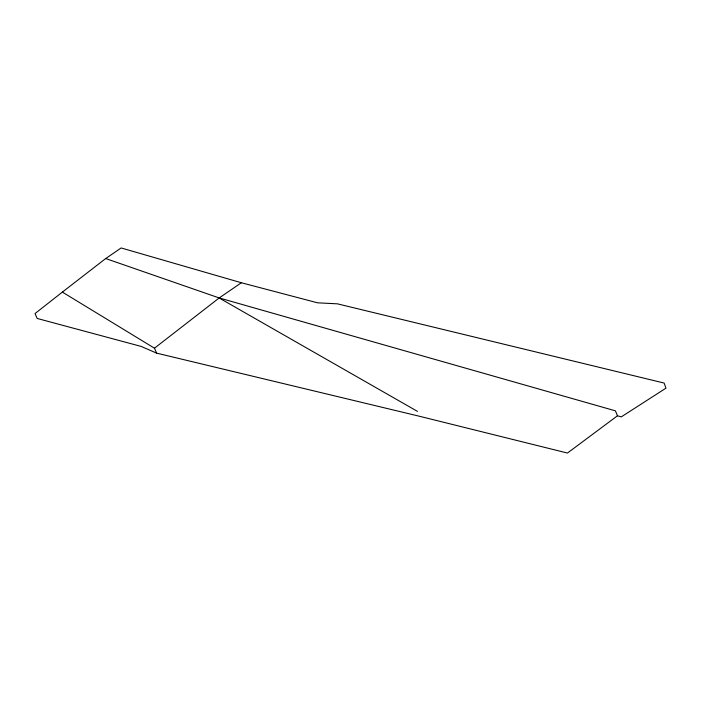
<?xml version="1.0" encoding="UTF-8"?>
<svg xmlns="http://www.w3.org/2000/svg" width="701" height="701" viewBox="0 0 701 701"><rect width="100%" height="100%" fill="white"/><g stroke="black" fill="none" stroke-linecap="round" stroke-linejoin="round"><path stroke-width="1.05" d="M62.389 292.08L105.693 258.546L219.203 297.951L615.39 410.83L617.476 415.789L621.288 416.876L665.95 388.17L664.154 383.07L337.453 303.84L317.535 302.814L241.363 282.748L121.124 247.952L105.939 258.415M617.476 415.789L567.451 453.048L419.645 416.306L156.612 353.129L141.155 346.417L37.153 318.447L35.05 313.54L62.371 292.098L154.5 348.222M219.387 297.82L241.363 282.748M417.481 411.391L219.159 297.978L154.483 348.187L156.612 353.129"/></g></svg>
